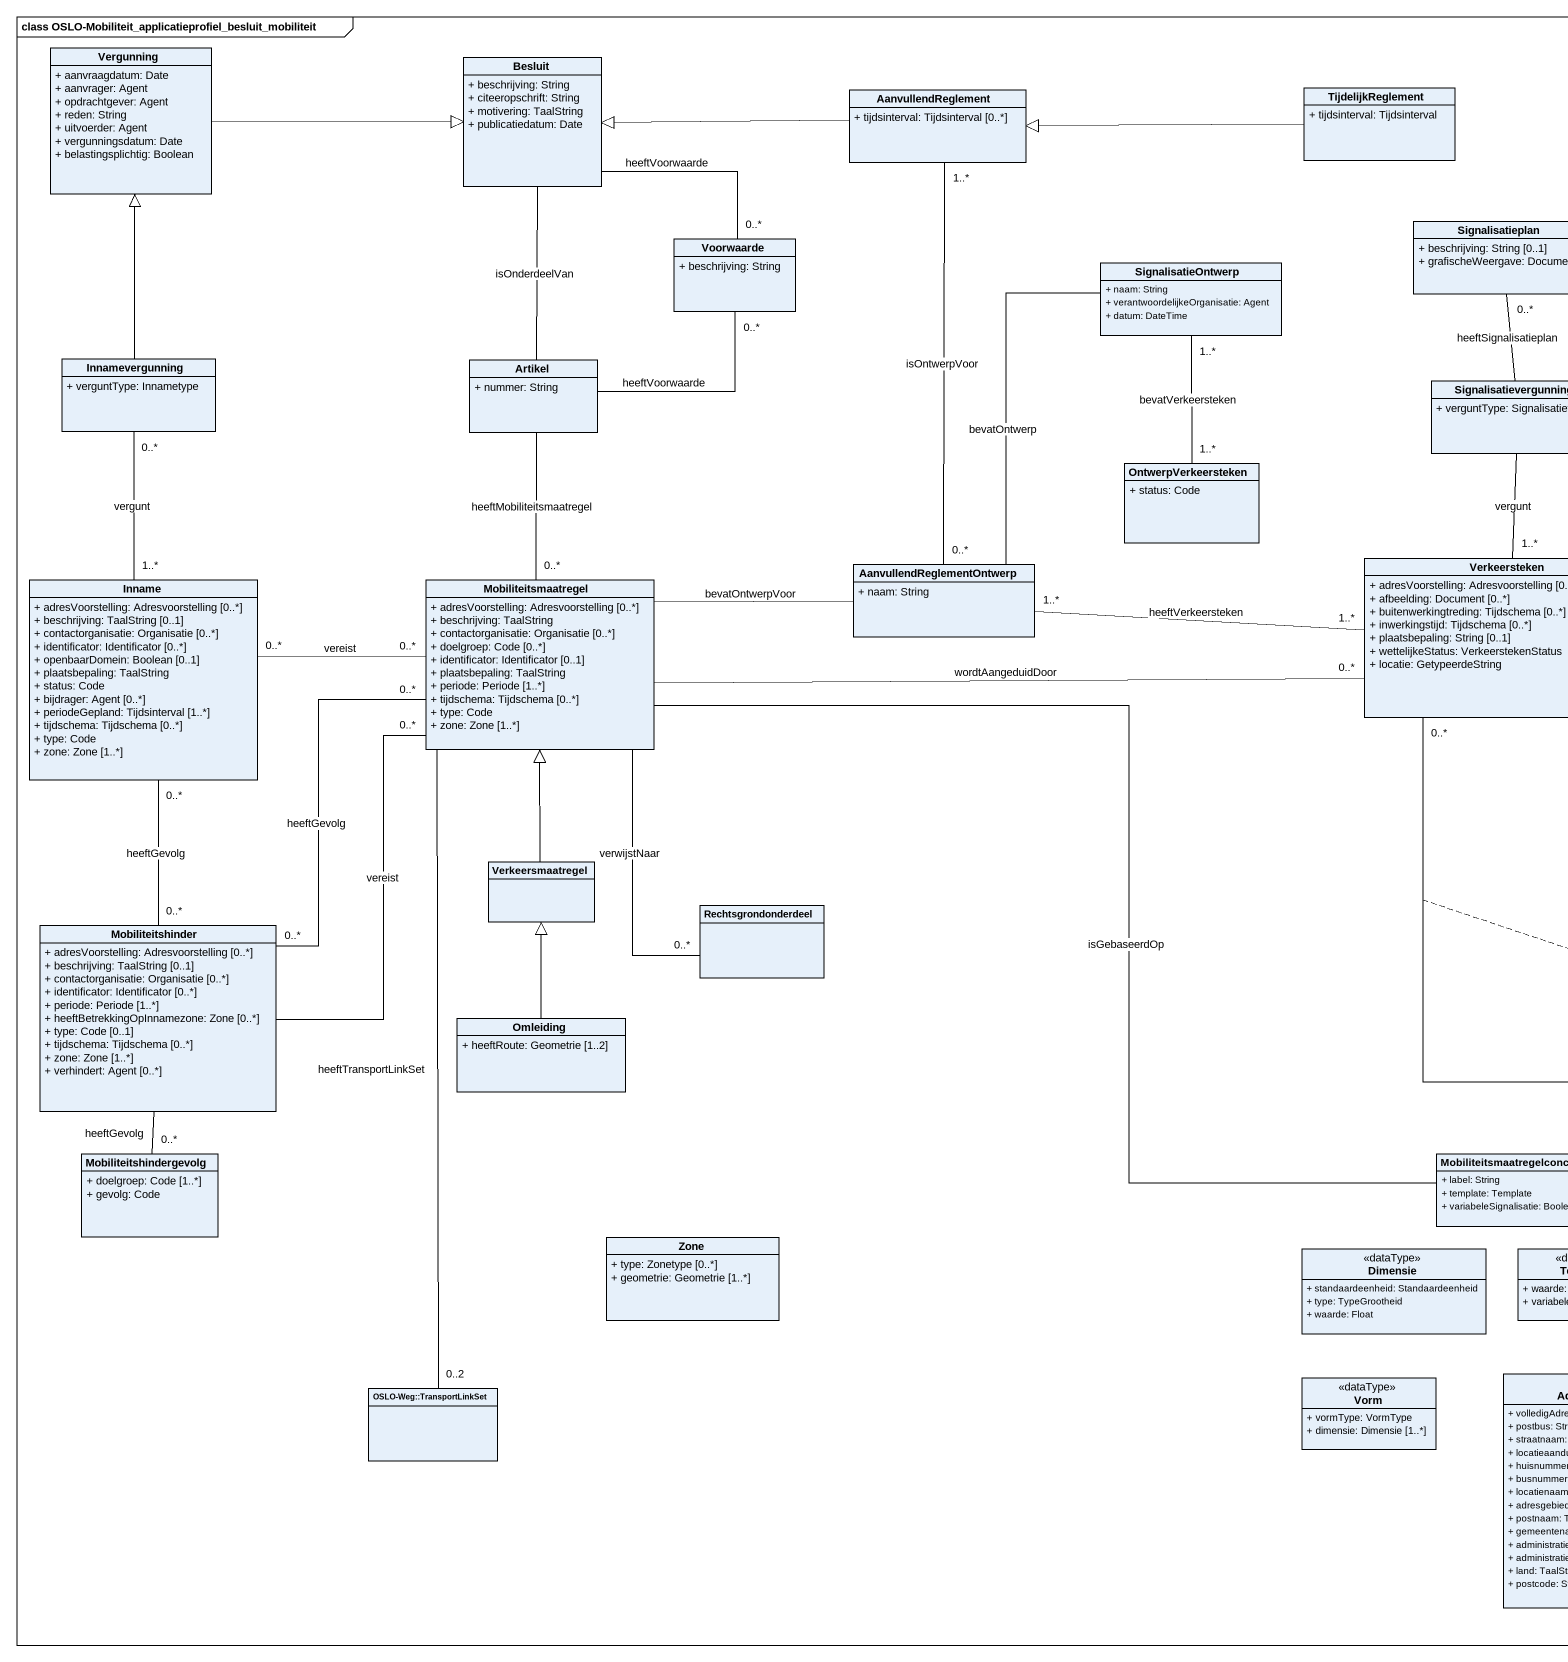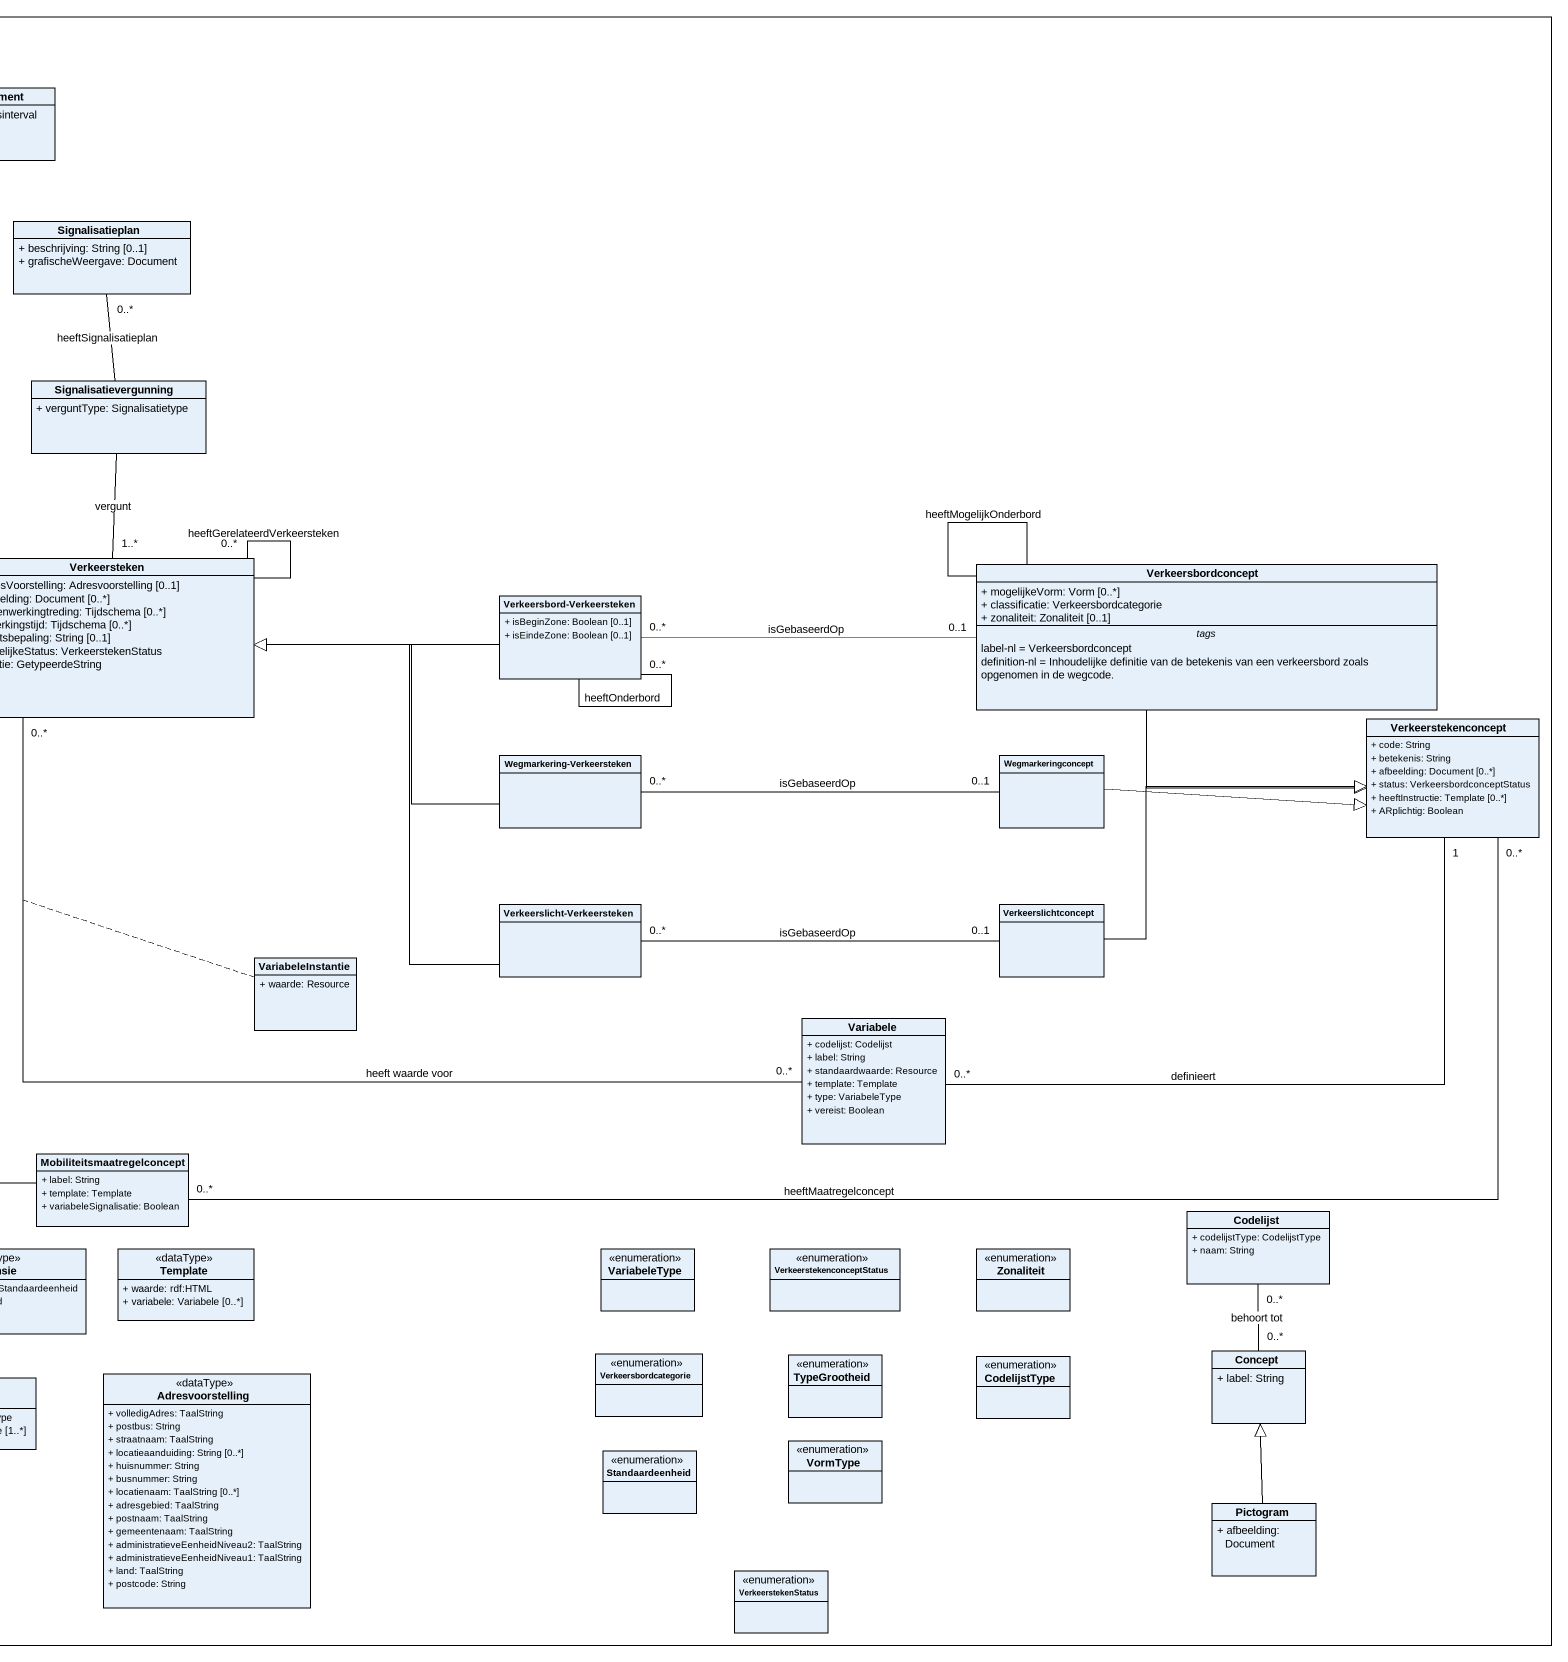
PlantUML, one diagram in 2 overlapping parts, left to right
@startuml
mainframe class OSLO-Mobiliteit_applicatieprofiel_besluit_mobiliteit
hide circle
hide empty members
skinparam classAttributeIconSize 0
class Vergunning {
  + aanvraagdatum: Date
  + aanvrager: Agent
  + opdrachtgever: Agent
  + reden: String
  + uitvoerder: Agent
  + vergunningsdatum: Date
  + belastingsplichtig: Boolean
}
class Besluit {
  + beschrijving: String
  + citeeropschrift: String
  + motivering: TaalString
  + publicatiedatum: Date
}
class AanvullendReglement {
  + tijdsinterval: Tijdsinterval [0..*]
}
class TijdelijkReglement {
  + tijdsinterval: Tijdsinterval
}
class Voorwaarde {
  + beschrijving: String
}
class Signalisatieplan {
  + beschrijving: String [0..1]
  + grafischeWeergave: Document
}
class SignalisatieOntwerp {
  + naam: String
  + verantwoordelijkeOrganisatie: Agent
  + datum: DateTime
}
class Innamevergunning {
  + verguntType: Innametype
}
class Artikel {
  + nummer: String
}
class Signalisatievergunning {
  + verguntType: Signalisatietype
}
class OntwerpVerkeersteken {
  + status: Code
}
class Inname {
  + adresVoorstelling: Adresvoorstelling [0..*]
  + beschrijving: TaalString [0..1]
  + contactorganisatie: Organisatie [0..*]
  + identificator: Identificator [0..*]
  + openbaarDomein: Boolean [0..1]
  + plaatsbepaling: TaalString
  + status: Code
  + bijdrager: Agent [0..*]
  + periodeGepland: Tijdsinterval [1..*]
  + tijdschema: Tijdschema [0..*]
  + type: Code
  + zone: Zone [1..*]
}
class Mobiliteitsmaatregel {
  + adresVoorstelling: Adresvoorstelling [0..*]
  + beschrijving: TaalString
  + contactorganisatie: Organisatie [0..*]
  + doelgroep: Code [0..*]
  + identificator: Identificator [0..1]
  + plaatsbepaling: TaalString
  + periode: Periode [1..*]
  + tijdschema: Tijdschema [0..*]
  + type: Code
  + zone: Zone [1..*]
}
class AanvullendReglementOntwerp {
  + naam: String
}
class Verkeersteken {
  + adresVoorstelling: Adresvoorstelling [0..1]
  + afbeelding: Document [0..*]
  + buitenwerkingtreding: Tijdschema [0..*]
  + inwerkingstijd: Tijdschema [0..*]
  + plaatsbepaling: String [0..1]
  + wettelijkeStatus: VerkeerstekenStatus
  + locatie: GetypeerdeString
}
class Verkeersbordconcept {
  + mogelijkeVorm: Vorm [0..*]
  + classificatie: Verkeersbordcategorie
  + zonaliteit: Zonaliteit [0..1]
  -- tags --
  label-nl = Verkeersbordconcept
  definition-nl = Inhoudelijke definitie van de betekenis van een verkeersbord zoals opgenomen in de wegcode.
}
class "Verkeersbord-Verkeersteken" as Verkeersbord_Verkeersteken {
  + isBeginZone: Boolean [0..1]
  + isEindeZone: Boolean [0..1]
}
class Verkeerstekenconcept {
  + code: String
  + betekenis: String
  + afbeelding: Document [0..*]
  + status: VerkeersbordconceptStatus
  + heeftInstructie: Template [0..*]
  + ARplichtig: Boolean
}
class "Wegmarkering-Verkeersteken" as Wegmarkering_Verkeersteken
class Wegmarkeringconcept
class Verkeersmaatregel
class Rechtsgrondonderdeel
class "Verkeerslicht-Verkeersteken" as Verkeerslicht_Verkeersteken
class Verkeerslichtconcept
class Mobiliteitshinder {
  + adresVoorstelling: Adresvoorstelling [0..*]
  + beschrijving: TaalString [0..1]
  + contactorganisatie: Organisatie [0..*]
  + identificator: Identificator [0..*]
  + periode: Periode [1..*]
  + heeftBetrekkingOpInnamezone: Zone [0..*]
  + type: Code [0..1]
  + tijdschema: Tijdschema [0..*]
  + zone: Zone [1..*]
  + verhindert: Agent [0..*]
}
class VariabeleInstantie {
  + waarde: Resource
}
class Omleiding {
  + heeftRoute: Geometrie [1..2]
}
class Variabele {
  + codelijst: Codelijst
  + label: String
  + standaardwaarde: Resource
  + template: Template
  + type: VariabeleType
  + vereist: Boolean
}
class Mobiliteitshindergevolg {
  + doelgroep: Code [1..*]
  + gevolg: Code
}
class Mobiliteitsmaatregelconcept {
  + label: String
  + template: Template
  + variabeleSignalisatie: Boolean
}
class Zone {
  + type: Zonetype [0..*]
  + geometrie: Geometrie [1..*]
}
class Codelijst {
  + codelijstType: CodelijstType
  + naam: String
}
class Dimensie <<dataType>> {
  + standaardeenheid: Standaardeenheid
  + type: TypeGrootheid
  + waarde: Float
}
class Template <<dataType>> {
  + waarde: rdf:HTML
  + variabele: Variabele [0..*]
}
enum VariabeleType
enum VerkeerstekenconceptStatus
enum Zonaliteit
class Vorm <<dataType>> {
  + vormType: VormType
  + dimensie: Dimensie [1..*]
}
class Adresvoorstelling <<dataType>> {
  + volledigAdres: TaalString
  + postbus: String
  + straatnaam: TaalString
  + locatieaanduiding: String [0..*]
  + huisnummer: String
  + busnummer: String
  + locatienaam: TaalString [0..*]
  + adresgebied: TaalString
  + postnaam: TaalString
  + gemeentenaam: TaalString
  + administratieveEenheidNiveau2: TaalString
  + administratieveEenheidNiveau1: TaalString
  + land: TaalString
  + postcode: String
}
enum Verkeersbordcategorie
enum TypeGrootheid
enum CodelijstType
class Concept {
  + label: String
}
class "OSLO-Weg::TransportLinkSet" as OSLO_Weg_TransportLinkSet
enum Standaardeenheid
enum VormType
class Pictogram {
  + afbeelding: Document
}
enum VerkeerstekenStatus
Vergunning -right-|> Besluit
Besluit -- "0..*" Voorwaarde : heeftVoorwaarde
AanvullendReglement -left-|> Besluit
TijdelijkReglement -left-|> AanvullendReglement
SignalisatieOntwerp "1..*" -- "1..*" OntwerpVerkeersteken : bevatVerkeersteken
SignalisatieOntwerp -- AanvullendReglementOntwerp : bevatOntwerp
Innamevergunning -up-|> Vergunning
Innamevergunning "0..*" -- "1..*" Inname : vergunt
Artikel -up- Besluit : isOnderdeelVan
Artikel -up- "0..*" Voorwaarde : heeftVoorwaarde
Artikel -- "0..*" Mobiliteitsmaatregel : heeftMobiliteitsmaatregel
Signalisatievergunning -up- "0..*" Signalisatieplan : heeftSignalisatieplan
Signalisatievergunning -- "1..*" Verkeersteken : vergunt
Inname "0..*" -right- "0..*" Mobiliteitsmaatregel : vereist
Inname "0..*" -- "0..*" Mobiliteitshinder : heeftGevolg
Mobiliteitsmaatregel -right- "0..*" Verkeersteken : wordtAangeduidDoor
Mobiliteitsmaatregel -- "0..*" Rechtsgrondonderdeel : verwijstNaar
Mobiliteitsmaatregel "0..*" -- "0..*" Mobiliteitshinder : heeftGevolg
Mobiliteitsmaatregel -right- Mobiliteitsmaatregelconcept : isGebaseerdOp
Mobiliteitsmaatregel -- "0..2" OSLO_Weg_TransportLinkSet : heeftTransportLinkSet
AanvullendReglementOntwerp "0..*" -up- "1..*" AanvullendReglement : isOntwerpVoor
AanvullendReglementOntwerp -left- Mobiliteitsmaatregel : bevatOntwerpVoor
AanvullendReglementOntwerp "1..*" -right- "1..*" Verkeersteken : heeftVerkeersteken
Verkeersteken -- "0..*" Verkeersteken : heeftGerelateerdVerkeersteken
Verkeersteken "0..*" -right- "0..*" Variabele : heeft waarde voor
(Verkeersteken, Variabele) .. VariabeleInstantie
Verkeersbordconcept -- Verkeersbordconcept : heeftMogelijkOnderbord
Verkeersbordconcept -right-|> Verkeerstekenconcept
Verkeersbord_Verkeersteken -left-|> Verkeersteken
Verkeersbord_Verkeersteken "0..*" -right- "0..1" Verkeersbordconcept : isGebaseerdOp
Verkeersbord_Verkeersteken -- "0..*" Verkeersbord_Verkeersteken : heeftOnderbord
Verkeerstekenconcept "1" -left- "0..*" Variabele : definieert
Verkeerstekenconcept "0..*" -left- "0..*" Mobiliteitsmaatregelconcept : heeftMaatregelconcept
Wegmarkering_Verkeersteken -left-|> Verkeersteken
Wegmarkering_Verkeersteken "0..*" -right- "0..1" Wegmarkeringconcept : isGebaseerdOp
Wegmarkeringconcept -right-|> Verkeerstekenconcept
Verkeersmaatregel -up-|> Mobiliteitsmaatregel
Verkeerslicht_Verkeersteken -up-|> Verkeersteken
Verkeerslicht_Verkeersteken "0..*" -right- "0..1" Verkeerslichtconcept : isGebaseerdOp
Verkeerslichtconcept -right-|> Verkeerstekenconcept
Mobiliteitshinder -up- "0..*" Mobiliteitsmaatregel : vereist
Mobiliteitshinder -- "0..*" Mobiliteitshindergevolg : heeftGevolg
Omleiding -up-|> Verkeersmaatregel
Concept "0..*" -up- "0..*" Codelijst : behoort tot
Pictogram -up-|> Concept
@enduml
